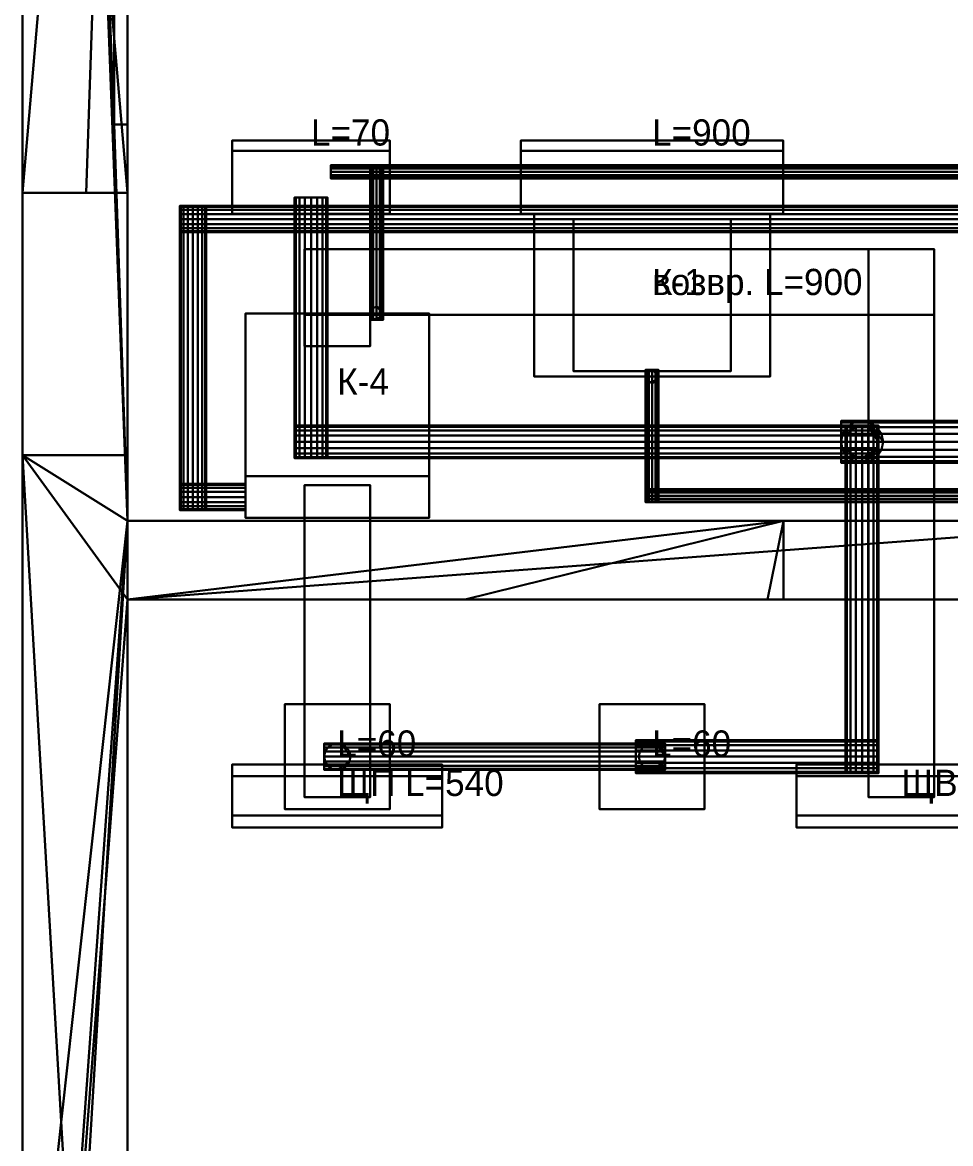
# Model space of a CAD drawing. Header units: millimetres. Extents: x -200 to 21055, y -200 to 16900.
# Drawn here: x -200 to 3338, y 4075 to 8350 of the extents above; entities that cross this region are included whole.
import ezdxf

# ---------------------------------------------------------------- set-up
doc = ezdxf.new("R2010")
doc.units = ezdxf.units.MM
doc.layers.add('АР_3D_перекрытие', color=9, linetype='Continuous')
doc.layers.add('АР_3D_стены', color=8, linetype='Continuous')
for name, color, linetype, true_color in [('ОВ_3D_Кондиционирование', 6, 'Continuous', 0xc026d3), ('ОВ_3D_П1_приток', 5, 'Continuous', 0x2563eb), ('ОВ_3D_Фреон', 221, 'Continuous', 0xdb2777)]:
    doc.layers.add(name, color=color, linetype=linetype, true_color=true_color)

msp = doc.modelspace()

# ---------------------------------------------------------------- texts
at = {"layer": 'ОВ_3D_Кондиционирование'}
for s, p in [('L=900', (2200, 7880, 3240)), ('возвр. L=900', (2200, 7310, 3165)), ('К-1', (2200, 7310, 3850)), ('К-4', (1000, 6930, 7700)), ('ЩП L=540', (1000, 5400, 7065)), ('ЩВ L=480', (3150, 5400, 7065))]:
    msp.add_text(s, height=100, dxfattribs=at).set_placement(p)
at = {"layer": 'ОВ_3D_П1_приток'}
for s, p in [('L=70', (900, 7880, 3210)), ('L=60', (1000, 5550, 3165)), ('L=60', (2200, 5550, 3165))]:
    msp.add_text(s, height=100, dxfattribs=at).set_placement(p)

# ---------------------------------------------------------------- meshes
at = {"layer": 'АР_3D_перекрытие'}
mesh = msp.add_polyface(dxfattribs=at)
corners = [(9460, 7960, 3650), (9690, 11030, 3650), (12380, 11030, 3650), (12380, 11030, 4050), (9690, 11030, 4050), (9460, 7960, 4050), (9400.2, 6449.6, 3650), (9400.2, 7960, 3650), (9400.2, 7960, 4050), (9400.2, 6449.6, 4050), (150, 7960, 3650), (200.2, 7960, 3650), (200.2, 6449.6, 3650), (200.2, 6449.6, 4050), (200.2, 7960, 4050), (150, 7960, 4050), (1750.2, 13999.6, 3650), (1750.2, 13640, 3650), (150, 13640, 3650), (150, 13640, 4050), (1750.2, 13640, 4050), (1750.2, 13999.6, 4050), (-199.8, 16899.6, 3650), (1000.2, 16899.6, 3650), (1000.2, 13999.6, 3650), (1000.2, 13999.6, 4050), (1000.2, 16899.6, 4050), (-199.8, 16899.6, 4050), (12800.2, 899.6, 3650), (12800.2, -200.4, 3650), (-199.8, -200.4, 3650), (-199.8, -200.4, 4050), (12800.2, -200.4, 4050), (12800.2, 899.6, 4050), (13300.2, 1299.6, 3650), (13300.2, 899.6, 3650), (13300.2, 899.6, 4050), (13300.2, 1299.6, 4050), (19300.2, 899.6, 3650), (19300.2, 1299.6, 3650), (19800.2, 1299.6, 3650), (19800.2, 1299.6, 4050), (19300.2, 1299.6, 4050), (19300.2, 899.6, 4050), (19000.2, 15599.6, 3650), (19000.2, 15699.6, 3650), (20200.2, 15699.6, 3650), (20200.2, 15699.6, 4050), (19000.2, 15699.6, 4050), (19000.2, 15599.6, 4050), (9800.2, 15699.6, 3650), (12800.2, 15699.6, 3650), (12800.2, 15599.6, 3650), (12800.2, 15599.6, 4050), (12800.2, 15699.6, 4050), (9800.2, 15699.6, 4050), (8500.2, 16899.6, 3650), (9800.2, 16899.6, 3650), (9800.2, 16899.6, 4050), (8500.2, 16899.6, 4050), (7750.2, 13640, 3650), (7750.2, 13999.6, 3650), (8500.2, 13999.6, 3650), (8500.2, 13999.6, 4050), (7750.2, 13999.6, 4050), (7750.2, 13640, 4050), (9460, 13640, 3650), (9460, 13640, 4050), (20200.2, 899.6, 3650), (20200.2, 899.6, 4050), (9690, 15330, 3650), (9690, 15330, 4050), (12700.2, 1299.6, 3650), (12700.2, 1299.6, 4050), (19800.2, 8749.6, 3650), (19800.2, 8749.6, 4050), (12700.2, 8749.6, 3650), (12700.2, 8749.6, 4050), (12380, 15330, 3650), (12380, 15330, 4050)]
mesh.append_faces([[corners[k] for k in face] for face in [(0, 1, 2), (3, 4, 5), (6, 7, 0), (5, 8, 9), (10, 11, 12), (13, 14, 15), (16, 17, 18), (19, 20, 21), (22, 23, 24), (25, 26, 27), (28, 29, 30), (31, 32, 33), (34, 35, 28), (33, 36, 37), (38, 39, 40), (41, 42, 43), (44, 45, 46), (47, 48, 49), (50, 51, 52), (53, 54, 55), (56, 57, 50), (55, 58, 59), (60, 61, 62), (63, 64, 65), (1, 0, 66), (67, 5, 4), (6, 0, 2), (3, 5, 9), (24, 16, 18), (19, 21, 25), (34, 28, 30), (31, 33, 37), (68, 38, 40), (41, 43, 69), (62, 56, 50), (55, 59, 63), (66, 60, 62), (63, 65, 67), (70, 1, 66), (67, 4, 71), (22, 24, 18), (19, 25, 27), (72, 34, 30), (31, 37, 73), (68, 40, 74), (75, 41, 69), (70, 66, 62), (63, 67, 71), (22, 18, 10), (15, 19, 27), (46, 68, 74), (75, 69, 47), (70, 62, 50), (55, 63, 71), (22, 10, 12), (13, 15, 27), (46, 74, 76), (77, 75, 47), (70, 50, 52), (53, 55, 71), (30, 22, 12), (13, 27, 31), (44, 46, 76), (77, 47, 49), (70, 52, 44), (49, 53, 71), (30, 12, 6), (9, 13, 31), (78, 70, 44), (49, 71, 79), (72, 30, 6), (9, 31, 73), (78, 44, 76), (77, 49, 79), (72, 6, 2), (3, 9, 73), (78, 76, 72), (73, 77, 79), (72, 2, 78), (79, 3, 73), (23, 24, 25, 26), (24, 16, 21, 25), (16, 17, 20, 21), (17, 18, 19, 20), (18, 10, 15, 19), (10, 11, 14, 15), (11, 12, 13, 14), (12, 6, 9, 13), (6, 7, 8, 9), (7, 0, 5, 8), (0, 66, 67, 5), (66, 60, 65, 67), (60, 61, 64, 65), (61, 62, 63, 64), (62, 56, 59, 63), (56, 57, 58, 59), (57, 50, 55, 58), (50, 51, 54, 55), (51, 52, 53, 54), (52, 44, 49, 53), (44, 45, 48, 49), (45, 46, 47, 48), (46, 68, 69, 47), (68, 38, 43, 69), (38, 39, 42, 43), (39, 40, 41, 42), (40, 74, 75, 41), (74, 76, 77, 75), (76, 72, 73, 77), (72, 34, 37, 73), (34, 35, 36, 37), (35, 28, 33, 36), (28, 29, 32, 33), (29, 30, 31, 32), (30, 22, 27, 31), (22, 23, 26, 27), (2, 78, 79, 3), (78, 70, 71, 79), (70, 1, 4, 71), (1, 2, 3, 4)]])
at = {"layer": 'АР_3D_стены'}
mesh = msp.add_polyface(dxfattribs=at)
corners = [(-199.8, 12349.6), (200.2, 12349.6), (200.2, 7699.6), (200.2, 7699.6, 3650), (200.2, 12349.6, 3650), (-199.8, 12349.6, 3650), (-199.8, 7699.6), (-199.8, 7699.6, 3650)]
mesh.append_faces([[corners[k] for k in face] for face in [(0, 1, 2), (3, 4, 5), (2, 6, 0), (5, 7, 3), (1, 2, 3, 4), (2, 6, 7, 3), (6, 0, 5, 7), (0, 1, 4, 5)]])
mesh = msp.add_polyface(dxfattribs=at)
corners = [(200.2, 12349.6, 3650), (200.2, 7699.6, 3650), (42.7, 7699.6, 3650), (42.7, 7699.6, 7550), (200.2, 7699.6, 7550), (200.2, 12349.6, 7550), (-199.8, 7699.6, 3650), (-199.8, 12349.6, 3650), (-199.8, 12349.6, 7550), (-199.8, 7699.6, 7550)]
mesh.append_faces([[corners[k] for k in face] for face in [(0, 1, 2), (3, 4, 5), (6, 7, 0), (5, 8, 9), (0, 2, 6), (9, 3, 5), (2, 6, 9, 3), (6, 7, 8, 9), (7, 0, 5, 8), (0, 1, 4, 5), (1, 2, 3, 4)]])
mesh = msp.add_polyface(dxfattribs=at)
corners = [(4200.2, 6449.6), (4200.2, 6149.6), (4097.1, 6149.6), (4097.1, 6149.6, 3650), (4200.2, 6149.6, 3650), (4200.2, 6449.6, 3650), (-199.8, 6699.6), (200.2, 6699.6), (200.2, 6449.6), (200.2, 6449.6, 3650), (200.2, 6699.6, 3650), (-199.8, 6699.6, 3650), (200.2, -200.4), (-199.8, -200.4), (-199.8, -200.4, 3650), (200.2, -200.4, 3650), (200.2, 6149.6), (200.2, 6149.6, 3650)]
mesh.append_faces([[corners[k] for k in face] for face in [(0, 1, 2), (3, 4, 5), (6, 7, 8), (9, 10, 11), (12, 13, 6), (11, 14, 15), (0, 2, 16), (17, 3, 5), (16, 12, 6), (11, 15, 17), (8, 0, 16), (17, 5, 9), (16, 6, 8), (9, 11, 17), (1, 2, 3, 4), (2, 16, 17, 3), (16, 12, 15, 17), (12, 13, 14, 15), (13, 6, 11, 14), (6, 7, 10, 11), (7, 8, 9, 10), (8, 0, 5, 9), (0, 1, 4, 5)]])
mesh = msp.add_polyface(dxfattribs=at)
corners = [(200.2, 1299.6, 3650), (700.2, 1299.6, 3650), (700.2, 899.6, 3650), (700.2, 899.6, 7550), (700.2, 1299.6, 7550), (200.2, 1299.6, 7550), (2700.2, 6449.6, 3650), (2700.2, 6149.6, 3650), (2640.2, 6149.6, 3650), (2640.2, 6149.6, 7550), (2700.2, 6149.6, 7550), (2700.2, 6449.6, 7550), (-199.8, 6699.6, 3650), (200.2, 6699.6, 3650), (200.2, 6449.6, 3650), (200.2, 6449.6, 7550), (200.2, 6699.6, 7550), (-199.8, 6699.6, 7550), (1486.8, 6149.6, 3650), (1486.8, 6149.6, 7550), (-199.8, 2819.1, 3650), (-199.8, 2819.1, 7550), (200.2, 6149.6, 3650), (200.2, 6149.6, 7550), (-199.8, 899.6, 3650), (-199.8, 899.6, 7550), (200.2, 899.6, 3650), (200.2, 899.6, 7550)]
mesh.append_faces([[corners[k] for k in face] for face in [(0, 1, 2), (3, 4, 5), (6, 7, 8), (9, 10, 11), (12, 13, 14), (15, 16, 17), (6, 8, 18), (19, 9, 11), (20, 12, 14), (15, 17, 21), (6, 18, 22), (23, 19, 11), (24, 20, 14), (15, 21, 25), (14, 6, 22), (23, 11, 15), (24, 14, 22), (23, 15, 25), (24, 22, 0), (5, 23, 25), (2, 24, 0), (5, 25, 3), (26, 26, 27, 27), (26, 24, 25, 27), (24, 20, 21, 25), (20, 12, 17, 21), (12, 13, 16, 17), (13, 14, 15, 16), (14, 6, 11, 15), (6, 7, 10, 11), (7, 8, 9, 10), (8, 18, 19, 9), (18, 22, 23, 19), (22, 0, 5, 23), (0, 1, 4, 5), (1, 2, 3, 4), (2, 26, 27, 3)]])
at = {"layer": 'ОВ_3D_Кондиционирование'}
mesh = msp.add_polyface(dxfattribs=at)
corners = [(1700, 7860, 3360), (1700, 7900, 3360), (2700, 7900, 3360), (2700, 7860, 3360), (1700, 7860, 3500), (2700, 7860, 3500), (2700, 7900, 3500), (1700, 7900, 3500)]
mesh.append_faces([[corners[k] for k in face] for face in [(0, 1, 2, 3), (4, 5, 6, 7), (0, 3, 5, 4), (3, 2, 6, 5), (2, 1, 7, 6), (1, 0, 4, 7)]])
mesh = msp.add_polyface(dxfattribs=at)
corners = [(1700, 7620, 3330), (1700, 7860, 3330), (2700, 7860, 3330), (2700, 7620, 3330), (1700, 7620, 3530), (2700, 7620, 3530), (2700, 7860, 3530), (1700, 7860, 3530)]
mesh.append_faces([[corners[k] for k in face] for face in [(0, 1, 2, 3), (4, 5, 6, 7), (0, 3, 5, 4), (3, 2, 6, 5), (2, 1, 7, 6), (1, 0, 4, 7)]])
mesh = msp.add_polyface(dxfattribs=at)
corners = [(1750, 7000, 3330), (1750, 7620, 3330), (2650, 7620, 3330), (2650, 7000, 3330), (1750, 7000, 3530), (2650, 7000, 3530), (2650, 7620, 3530), (1750, 7620, 3530)]
mesh.append_faces([[corners[k] for k in face] for face in [(0, 1, 2, 3), (4, 5, 6, 7), (0, 3, 5, 4), (3, 2, 6, 5), (2, 1, 7, 6), (1, 0, 4, 7)]])
mesh = msp.add_polyface(dxfattribs=at)
corners = [(1900, 7020, 3285), (1900, 7600, 3285), (2500, 7600, 3285), (2500, 7020, 3285), (1900, 7020, 3305), (2500, 7020, 3305), (2500, 7600, 3305), (1900, 7600, 3305)]
mesh.append_faces([[corners[k] for k in face] for face in [(0, 1, 2, 3), (4, 5, 6, 7), (0, 3, 5, 4), (3, 2, 6, 5), (2, 1, 7, 6), (1, 0, 4, 7)]])
mesh = msp.add_polyface(dxfattribs=at)
corners = [(3275, 7485, 7255), (3275, 7235, 7255), (875, 7235, 7255), (875, 7485, 7255), (3275, 7235, 7405), (875, 7235, 7405), (3275, 7485, 7405), (875, 7485, 7405)]
mesh.append_faces([[corners[k] for k in face] for face in [(0, 1, 2, 3), (1, 4, 5, 2), (4, 6, 7, 5), (6, 0, 3, 7), (6, 4, 1, 0), (3, 2, 5, 7)]])
mesh = msp.add_polyface(dxfattribs=at)
corners = [(875, 7485, 7255), (1125, 7485, 7255), (1125, 7115, 7255), (875, 7115, 7255), (1125, 7485, 7405), (1125, 7115, 7405), (875, 7485, 7405), (875, 7115, 7405)]
mesh.append_faces([[corners[k] for k in face] for face in [(0, 1, 2, 3), (1, 4, 5, 2), (4, 6, 7, 5), (6, 0, 3, 7), (6, 4, 1, 0), (3, 2, 5, 7)]])
mesh = msp.add_polyface(dxfattribs=at)
corners = [(3275, 5395, 7255), (3025, 5395, 7255), (3025, 7485, 7255), (3275, 7485, 7255), (3025, 5395, 7405), (3025, 7485, 7405), (3275, 5395, 7405), (3275, 7485, 7405)]
mesh.append_faces([[corners[k] for k in face] for face in [(0, 1, 2, 3), (1, 4, 5, 2), (4, 6, 7, 5), (6, 0, 3, 7), (6, 4, 1, 0), (3, 2, 5, 7)]])
mesh = msp.add_polyface(dxfattribs=at)
corners = [(650, 6620, 7180), (650, 7240, 7180), (1350, 7240, 7180), (1350, 6620, 7180), (650, 6620, 7380), (1350, 6620, 7380), (1350, 7240, 7380), (650, 7240, 7380)]
mesh.append_faces([[corners[k] for k in face] for face in [(0, 1, 2, 3), (4, 5, 6, 7), (0, 3, 5, 4), (3, 2, 6, 5), (2, 1, 7, 6), (1, 0, 4, 7)]])
mesh = msp.add_polyface(dxfattribs=at)
corners = [(650, 6460, 7180), (650, 6620, 7180), (1350, 6620, 7180), (1350, 6460, 7180), (650, 6460, 7405), (1350, 6460, 7405), (1350, 6620, 7405), (650, 6620, 7405)]
mesh.append_faces([[corners[k] for k in face] for face in [(0, 1, 2, 3), (4, 5, 6, 7), (0, 3, 5, 4), (3, 2, 6, 5), (2, 1, 7, 6), (1, 0, 4, 7)]])
mesh = msp.add_polyface(dxfattribs=at)
corners = [(875, 6585, 7255), (1125, 6585, 7255), (1125, 5395, 7255), (875, 5395, 7255), (1125, 6585, 7405), (1125, 5395, 7405), (875, 6585, 7405), (875, 5395, 7405)]
mesh.append_faces([[corners[k] for k in face] for face in [(0, 1, 2, 3), (1, 4, 5, 2), (4, 6, 7, 5), (6, 0, 3, 7), (6, 4, 1, 0), (3, 2, 5, 7)]])
mesh = msp.add_polyface(dxfattribs=at)
corners = [(600, 5280, 7205), (600, 5520, 7205), (1400, 5520, 7205), (1400, 5280, 7205), (600, 5280, 7455), (1400, 5280, 7455), (1400, 5520, 7455), (600, 5520, 7455)]
mesh.append_faces([[corners[k] for k in face] for face in [(0, 1, 2, 3), (4, 5, 6, 7), (0, 3, 5, 4), (3, 2, 6, 5), (2, 1, 7, 6), (1, 0, 4, 7)]])
mesh = msp.add_polyface(dxfattribs=at)
corners = [(2750, 5280, 7205), (2750, 5520, 7205), (3550, 5520, 7205), (3550, 5280, 7205), (2750, 5280, 7455), (3550, 5280, 7455), (3550, 5520, 7455), (2750, 5520, 7455)]
mesh.append_faces([[corners[k] for k in face] for face in [(0, 1, 2, 3), (4, 5, 6, 7), (0, 3, 5, 4), (3, 2, 6, 5), (2, 1, 7, 6), (1, 0, 4, 7)]])
mesh = msp.add_polyface(dxfattribs=at)
corners = [(600, 5325, 7185), (600, 5475, 7185), (1400, 5475, 7185), (1400, 5325, 7185), (600, 5325, 7205), (1400, 5325, 7205), (1400, 5475, 7205), (600, 5475, 7205)]
mesh.append_faces([[corners[k] for k in face] for face in [(0, 1, 2, 3), (4, 5, 6, 7), (0, 3, 5, 4), (3, 2, 6, 5), (2, 1, 7, 6), (1, 0, 4, 7)]])
mesh = msp.add_polyface(dxfattribs=at)
corners = [(2750, 5325, 7185), (2750, 5475, 7185), (3550, 5475, 7185), (3550, 5325, 7185), (2750, 5325, 7205), (3550, 5325, 7205), (3550, 5475, 7205), (2750, 5475, 7205)]
mesh.append_faces([[corners[k] for k in face] for face in [(0, 1, 2, 3), (4, 5, 6, 7), (0, 3, 5, 4), (3, 2, 6, 5), (2, 1, 7, 6), (1, 0, 4, 7)]])
at = {"layer": 'ОВ_3D_П1_приток'}
mesh = msp.add_polyface(dxfattribs=at)
corners = [(600, 7860, 3330), (600, 7900, 3330), (1200, 7900, 3330), (1200, 7860, 3330), (600, 7860, 3470), (1200, 7860, 3470), (1200, 7900, 3470), (600, 7900, 3470)]
mesh.append_faces([[corners[k] for k in face] for face in [(0, 1, 2, 3), (4, 5, 6, 7), (0, 3, 5, 4), (3, 2, 6, 5), (2, 1, 7, 6), (1, 0, 4, 7)]])
mesh = msp.add_polyface(dxfattribs=at)
corners = [(600, 7620, 3300), (600, 7860, 3300), (1200, 7860, 3300), (1200, 7620, 3300), (600, 7620, 3500), (1200, 7620, 3500), (1200, 7860, 3500), (600, 7860, 3500)]
mesh.append_faces([[corners[k] for k in face] for face in [(0, 1, 2, 3), (4, 5, 6, 7), (0, 3, 5, 4), (3, 2, 6, 5), (2, 1, 7, 6), (1, 0, 4, 7)]])
mesh = msp.add_polyface(dxfattribs=at)
corners = [(837.5, 6687.5, 3400), (842.3, 6687.5, 3423.9), (842.3, 7682.5, 3423.9), (837.5, 7682.5, 3400), (855.8, 6687.5, 3444.2), (855.8, 7682.5, 3444.2), (876.1, 6687.5, 3457.7), (876.1, 7682.5, 3457.7), (900, 6687.5, 3462.5), (900, 7682.5, 3462.5), (923.9, 6687.5, 3457.7), (923.9, 7682.5, 3457.7), (944.2, 6687.5, 3444.2), (944.2, 7682.5, 3444.2), (957.7, 6687.5, 3423.9), (957.7, 7682.5, 3423.9), (962.5, 6687.5, 3400), (962.5, 7682.5, 3400), (957.7, 6687.5, 3376.1), (957.7, 7682.5, 3376.1), (944.2, 6687.5, 3355.8), (944.2, 7682.5, 3355.8), (923.9, 6687.5, 3342.3), (923.9, 7682.5, 3342.3), (900, 6687.5, 3337.5), (900, 7682.5, 3337.5), (876.1, 6687.5, 3342.3), (876.1, 7682.5, 3342.3), (855.8, 6687.5, 3355.8), (855.8, 7682.5, 3355.8), (842.3, 6687.5, 3376.1), (842.3, 7682.5, 3376.1)]
mesh.append_faces([[corners[k] for k in face] for face in [(0, 1, 2, 3), (1, 4, 5, 2), (4, 6, 7, 5), (6, 8, 9, 7), (8, 10, 11, 9), (10, 12, 13, 11), (12, 14, 15, 13), (14, 16, 17, 15), (16, 18, 19, 17), (18, 20, 21, 19), (20, 22, 23, 21), (22, 24, 25, 23), (24, 26, 27, 25), (26, 28, 29, 27), (28, 30, 31, 29), (30, 0, 3, 31), (30, 28, 26, 24), (3, 2, 5, 7)]])
mesh = msp.add_polyface(dxfattribs=at)
corners = [(3950, 7550, 7300), (3950, 7553.8, 7319.1), (400, 7553.8, 7319.1), (400, 7550, 7300), (3950, 7564.6, 7335.4), (400, 7564.6, 7335.4), (3950, 7580.9, 7346.2), (400, 7580.9, 7346.2), (3950, 7600, 7350), (400, 7600, 7350), (3950, 7619.1, 7346.2), (400, 7619.1, 7346.2), (3950, 7635.4, 7335.4), (400, 7635.4, 7335.4), (3950, 7646.2, 7319.1), (400, 7646.2, 7319.1), (3950, 7650, 7300), (400, 7650, 7300), (3950, 7646.2, 7280.9), (400, 7646.2, 7280.9), (3950, 7635.4, 7264.6), (400, 7635.4, 7264.6), (3950, 7619.1, 7253.8), (400, 7619.1, 7253.8), (3950, 7600, 7250), (400, 7600, 7250), (3950, 7580.9, 7253.8), (400, 7580.9, 7253.8), (3950, 7564.6, 7264.6), (400, 7564.6, 7264.6), (3950, 7553.8, 7280.9), (400, 7553.8, 7280.9)]
mesh.append_faces([[corners[k] for k in face] for face in [(0, 1, 2, 3), (1, 4, 5, 2), (4, 6, 7, 5), (6, 8, 9, 7), (8, 10, 11, 9), (10, 12, 13, 11), (12, 14, 15, 13), (14, 16, 17, 15), (16, 18, 19, 17), (18, 20, 21, 19), (20, 22, 23, 21), (22, 24, 25, 23), (24, 26, 27, 25), (26, 28, 29, 27), (28, 30, 31, 29), (30, 0, 3, 31), (30, 28, 26, 24), (3, 2, 5, 7)]])
mesh = msp.add_polyface(dxfattribs=at)
corners = [(500, 7650, 7300), (496.2, 7650, 7319.1), (496.2, 6490, 7319.1), (500, 6490, 7300), (485.4, 7650, 7335.4), (485.4, 6490, 7335.4), (469.1, 7650, 7346.2), (469.1, 6490, 7346.2), (450, 7650, 7350), (450, 6490, 7350), (430.9, 7650, 7346.2), (430.9, 6490, 7346.2), (414.6, 7650, 7335.4), (414.6, 6490, 7335.4), (403.8, 7650, 7319.1), (403.8, 6490, 7319.1), (400, 7650, 7300), (400, 6490, 7300), (403.8, 7650, 7280.9), (403.8, 6490, 7280.9), (414.6, 7650, 7264.6), (414.6, 6490, 7264.6), (430.9, 7650, 7253.8), (430.9, 6490, 7253.8), (450, 7650, 7250), (450, 6490, 7250), (469.1, 7650, 7253.8), (469.1, 6490, 7253.8), (485.4, 7650, 7264.6), (485.4, 6490, 7264.6), (496.2, 7650, 7280.9), (496.2, 6490, 7280.9)]
mesh.append_faces([[corners[k] for k in face] for face in [(0, 1, 2, 3), (1, 4, 5, 2), (4, 6, 7, 5), (6, 8, 9, 7), (8, 10, 11, 9), (10, 12, 13, 11), (12, 14, 15, 13), (14, 16, 17, 15), (16, 18, 19, 17), (18, 20, 21, 19), (20, 22, 23, 21), (22, 24, 25, 23), (24, 26, 27, 25), (26, 28, 29, 27), (28, 30, 31, 29), (30, 0, 3, 31), (30, 28, 26, 24), (3, 2, 5, 7)]])
mesh = msp.add_polyface(dxfattribs=at)
corners = [(3062.5, 6687.5, 3400), (3062.5, 6692.3, 3423.9), (837.5, 6692.3, 3423.9), (837.5, 6687.5, 3400), (3062.5, 6705.8, 3444.2), (837.5, 6705.8, 3444.2), (3062.5, 6726.1, 3457.7), (837.5, 6726.1, 3457.7), (3062.5, 6750, 3462.5), (837.5, 6750, 3462.5), (3062.5, 6773.9, 3457.7), (837.5, 6773.9, 3457.7), (3062.5, 6794.2, 3444.2), (837.5, 6794.2, 3444.2), (3062.5, 6807.7, 3423.9), (837.5, 6807.7, 3423.9), (3062.5, 6812.5, 3400), (837.5, 6812.5, 3400), (3062.5, 6807.7, 3376.1), (837.5, 6807.7, 3376.1), (3062.5, 6794.2, 3355.8), (837.5, 6794.2, 3355.8), (3062.5, 6773.9, 3342.3), (837.5, 6773.9, 3342.3), (3062.5, 6750, 3337.5), (837.5, 6750, 3337.5), (3062.5, 6726.1, 3342.3), (837.5, 6726.1, 3342.3), (3062.5, 6705.8, 3355.8), (837.5, 6705.8, 3355.8), (3062.5, 6692.3, 3376.1), (837.5, 6692.3, 3376.1)]
mesh.append_faces([[corners[k] for k in face] for face in [(0, 1, 2, 3), (1, 4, 5, 2), (4, 6, 7, 5), (6, 8, 9, 7), (8, 10, 11, 9), (10, 12, 13, 11), (12, 14, 15, 13), (14, 16, 17, 15), (16, 18, 19, 17), (18, 20, 21, 19), (20, 22, 23, 21), (22, 24, 25, 23), (24, 26, 27, 25), (26, 28, 29, 27), (28, 30, 31, 29), (30, 0, 3, 31), (30, 28, 26, 24), (3, 2, 5, 7)]])
mesh = msp.add_polyface(dxfattribs=at)
corners = [(4680, 6670, 3410), (4680, 6676.1, 3440.6), (2920, 6676.1, 3440.6), (2920, 6670, 3410), (4680, 6693.4, 3466.6), (2920, 6693.4, 3466.6), (4680, 6719.4, 3483.9), (2920, 6719.4, 3483.9), (4680, 6750, 3490), (2920, 6750, 3490), (4680, 6780.6, 3483.9), (2920, 6780.6, 3483.9), (4680, 6806.6, 3466.6), (2920, 6806.6, 3466.6), (4680, 6823.9, 3440.6), (2920, 6823.9, 3440.6), (4680, 6830, 3410), (2920, 6830, 3410), (4680, 6823.9, 3379.4), (2920, 6823.9, 3379.4), (4680, 6806.6, 3353.4), (2920, 6806.6, 3353.4), (4680, 6780.6, 3336.1), (2920, 6780.6, 3336.1), (4680, 6750, 3330), (2920, 6750, 3330), (4680, 6719.4, 3336.1), (2920, 6719.4, 3336.1), (4680, 6693.4, 3353.4), (2920, 6693.4, 3353.4), (4680, 6676.1, 3379.4), (2920, 6676.1, 3379.4)]
mesh.append_faces([[corners[k] for k in face] for face in [(0, 1, 2, 3), (1, 4, 5, 2), (4, 6, 7, 5), (6, 8, 9, 7), (8, 10, 11, 9), (10, 12, 13, 11), (12, 14, 15, 13), (14, 16, 17, 15), (16, 18, 19, 17), (18, 20, 21, 19), (20, 22, 23, 21), (22, 24, 25, 23), (24, 26, 27, 25), (26, 28, 29, 27), (28, 30, 31, 29), (30, 0, 3, 31), (30, 28, 26, 24), (3, 2, 5, 7)]])
mesh = msp.add_polyface(dxfattribs=at)
corners = [(3080, 6750, 3410), (3073.9, 6780.6, 3410), (3073.9, 6780.6, 3400), (3080, 6750, 3400), (3056.6, 6806.6, 3410), (3056.6, 6806.6, 3400), (3030.6, 6823.9, 3410), (3030.6, 6823.9, 3400), (3000, 6830, 3410), (3000, 6830, 3400), (2969.4, 6823.9, 3410), (2969.4, 6823.9, 3400), (2943.4, 6806.6, 3410), (2943.4, 6806.6, 3400), (2926.1, 6780.6, 3410), (2926.1, 6780.6, 3400), (2920, 6750, 3410), (2920, 6750, 3400), (2926.1, 6719.4, 3410), (2926.1, 6719.4, 3400), (2943.4, 6693.4, 3410), (2943.4, 6693.4, 3400), (2969.4, 6676.1, 3410), (2969.4, 6676.1, 3400), (3000, 6670, 3410), (3000, 6670, 3400), (3030.6, 6676.1, 3410), (3030.6, 6676.1, 3400), (3056.6, 6693.4, 3410), (3056.6, 6693.4, 3400), (3073.9, 6719.4, 3410), (3073.9, 6719.4, 3400)]
mesh.append_faces([[corners[k] for k in face] for face in [(0, 1, 2, 3), (1, 4, 5, 2), (4, 6, 7, 5), (6, 8, 9, 7), (8, 10, 11, 9), (10, 12, 13, 11), (12, 14, 15, 13), (14, 16, 17, 15), (16, 18, 19, 17), (18, 20, 21, 19), (20, 22, 23, 21), (22, 24, 25, 23), (24, 26, 27, 25), (26, 28, 29, 27), (28, 30, 31, 29), (30, 0, 3, 31), (30, 28, 26, 24), (3, 2, 5, 7)]])
mesh = msp.add_polyface(dxfattribs=at)
corners = [(3062.5, 6812.5, 3400), (3057.7, 6812.5, 3423.9), (3057.7, 5487.5, 3423.9), (3062.5, 5487.5, 3400), (3044.2, 6812.5, 3444.2), (3044.2, 5487.5, 3444.2), (3023.9, 6812.5, 3457.7), (3023.9, 5487.5, 3457.7), (3000, 6812.5, 3462.5), (3000, 5487.5, 3462.5), (2976.1, 6812.5, 3457.7), (2976.1, 5487.5, 3457.7), (2955.8, 6812.5, 3444.2), (2955.8, 5487.5, 3444.2), (2942.3, 6812.5, 3423.9), (2942.3, 5487.5, 3423.9), (2937.5, 6812.5, 3400), (2937.5, 5487.5, 3400), (2942.3, 6812.5, 3376.1), (2942.3, 5487.5, 3376.1), (2955.8, 6812.5, 3355.8), (2955.8, 5487.5, 3355.8), (2976.1, 6812.5, 3342.3), (2976.1, 5487.5, 3342.3), (3000, 6812.5, 3337.5), (3000, 5487.5, 3337.5), (3023.9, 6812.5, 3342.3), (3023.9, 5487.5, 3342.3), (3044.2, 6812.5, 3355.8), (3044.2, 5487.5, 3355.8), (3057.7, 6812.5, 3376.1), (3057.7, 5487.5, 3376.1)]
mesh.append_faces([[corners[k] for k in face] for face in [(0, 1, 2, 3), (1, 4, 5, 2), (4, 6, 7, 5), (6, 8, 9, 7), (8, 10, 11, 9), (10, 12, 13, 11), (12, 14, 15, 13), (14, 16, 17, 15), (16, 18, 19, 17), (18, 20, 21, 19), (20, 22, 23, 21), (22, 24, 25, 23), (24, 26, 27, 25), (26, 28, 29, 27), (28, 30, 31, 29), (30, 0, 3, 31), (30, 28, 26, 24), (3, 2, 5, 7)]])
mesh = msp.add_polyface(dxfattribs=at)
corners = [(3062.5, 6750, 3400), (3057.7, 6773.9, 3400), (3057.7, 6773.9, 3410), (3062.5, 6750, 3410), (3044.2, 6794.2, 3400), (3044.2, 6794.2, 3410), (3023.9, 6807.7, 3400), (3023.9, 6807.7, 3410), (3000, 6812.5, 3400), (3000, 6812.5, 3410), (2976.1, 6807.7, 3400), (2976.1, 6807.7, 3410), (2955.8, 6794.2, 3400), (2955.8, 6794.2, 3410), (2942.3, 6773.9, 3400), (2942.3, 6773.9, 3410), (2937.5, 6750, 3400), (2937.5, 6750, 3410), (2942.3, 6726.1, 3400), (2942.3, 6726.1, 3410), (2955.8, 6705.8, 3400), (2955.8, 6705.8, 3410), (2976.1, 6692.3, 3400), (2976.1, 6692.3, 3410), (3000, 6687.5, 3400), (3000, 6687.5, 3410), (3023.9, 6692.3, 3400), (3023.9, 6692.3, 3410), (3044.2, 6705.8, 3400), (3044.2, 6705.8, 3410), (3057.7, 6726.1, 3400), (3057.7, 6726.1, 3410)]
mesh.append_faces([[corners[k] for k in face] for face in [(0, 1, 2, 3), (1, 4, 5, 2), (4, 6, 7, 5), (6, 8, 9, 7), (8, 10, 11, 9), (10, 12, 13, 11), (12, 14, 15, 13), (14, 16, 17, 15), (16, 18, 19, 17), (18, 20, 21, 19), (20, 22, 23, 21), (22, 24, 25, 23), (24, 26, 27, 25), (26, 28, 29, 27), (28, 30, 31, 29), (30, 0, 3, 31), (30, 28, 26, 24), (3, 2, 5, 7)]])
mesh = msp.add_polyface(dxfattribs=at)
corners = [(3062.5, 6750, 3400), (3057.7, 6773.9, 3400), (3057.7, 6773.9, 3410), (3062.5, 6750, 3410), (3044.2, 6794.2, 3400), (3044.2, 6794.2, 3410), (3023.9, 6807.7, 3400), (3023.9, 6807.7, 3410), (3000, 6812.5, 3400), (3000, 6812.5, 3410), (2976.1, 6807.7, 3400), (2976.1, 6807.7, 3410), (2955.8, 6794.2, 3400), (2955.8, 6794.2, 3410), (2942.3, 6773.9, 3400), (2942.3, 6773.9, 3410), (2937.5, 6750, 3400), (2937.5, 6750, 3410), (2942.3, 6726.1, 3400), (2942.3, 6726.1, 3410), (2955.8, 6705.8, 3400), (2955.8, 6705.8, 3410), (2976.1, 6692.3, 3400), (2976.1, 6692.3, 3410), (3000, 6687.5, 3400), (3000, 6687.5, 3410), (3023.9, 6692.3, 3400), (3023.9, 6692.3, 3410), (3044.2, 6705.8, 3400), (3044.2, 6705.8, 3410), (3057.7, 6726.1, 3400), (3057.7, 6726.1, 3410)]
mesh.append_faces([[corners[k] for k in face] for face in [(0, 1, 2, 3), (1, 4, 5, 2), (4, 6, 7, 5), (6, 8, 9, 7), (8, 10, 11, 9), (10, 12, 13, 11), (12, 14, 15, 13), (14, 16, 17, 15), (16, 18, 19, 17), (18, 20, 21, 19), (20, 22, 23, 21), (22, 24, 25, 23), (24, 26, 27, 25), (26, 28, 29, 27), (28, 30, 31, 29), (30, 0, 3, 31), (30, 28, 26, 24), (3, 2, 5, 7)]])
mesh = msp.add_polyface(dxfattribs=at)
corners = [(400, 6590, 7300), (400, 6586.2, 7319.1), (650, 6586.2, 7319.1), (650, 6590, 7300), (400, 6575.4, 7335.4), (650, 6575.4, 7335.4), (400, 6559.1, 7346.2), (650, 6559.1, 7346.2), (400, 6540, 7350), (650, 6540, 7350), (400, 6520.9, 7346.2), (650, 6520.9, 7346.2), (400, 6504.6, 7335.4), (650, 6504.6, 7335.4), (400, 6493.8, 7319.1), (650, 6493.8, 7319.1), (400, 6490, 7300), (650, 6490, 7300), (400, 6493.8, 7280.9), (650, 6493.8, 7280.9), (400, 6504.6, 7264.6), (650, 6504.6, 7264.6), (400, 6520.9, 7253.8), (650, 6520.9, 7253.8), (400, 6540, 7250), (650, 6540, 7250), (400, 6559.1, 7253.8), (650, 6559.1, 7253.8), (400, 6575.4, 7264.6), (650, 6575.4, 7264.6), (400, 6586.2, 7280.9), (650, 6586.2, 7280.9)]
mesh.append_faces([[corners[k] for k in face] for face in [(0, 1, 2, 3), (1, 4, 5, 2), (4, 6, 7, 5), (6, 8, 9, 7), (8, 10, 11, 9), (10, 12, 13, 11), (12, 14, 15, 13), (14, 16, 17, 15), (16, 18, 19, 17), (18, 20, 21, 19), (20, 22, 23, 21), (22, 24, 25, 23), (24, 26, 27, 25), (26, 28, 29, 27), (28, 30, 31, 29), (30, 0, 3, 31), (30, 28, 26, 24), (3, 2, 5, 7)]])
mesh = msp.add_polyface(dxfattribs=at)
corners = [(800, 5350, 3285), (800, 5750, 3285), (1200, 5750, 3285), (1200, 5350, 3285), (800, 5350, 3305), (1200, 5350, 3305), (1200, 5750, 3305), (800, 5750, 3305)]
mesh.append_faces([[corners[k] for k in face] for face in [(0, 1, 2, 3), (4, 5, 6, 7), (0, 3, 5, 4), (3, 2, 6, 5), (2, 1, 7, 6), (1, 0, 4, 7)]])
mesh = msp.add_polyface(dxfattribs=at)
corners = [(2000, 5350, 3285), (2000, 5750, 3285), (2400, 5750, 3285), (2400, 5350, 3285), (2000, 5350, 3305), (2400, 5350, 3305), (2400, 5750, 3305), (2000, 5750, 3305)]
mesh.append_faces([[corners[k] for k in face] for face in [(0, 1, 2, 3), (4, 5, 6, 7), (0, 3, 5, 4), (3, 2, 6, 5), (2, 1, 7, 6), (1, 0, 4, 7)]])
mesh = msp.add_polyface(dxfattribs=at)
corners = [(3062.5, 5487.5, 3400), (3062.5, 5492.3, 3423.9), (2137.5, 5492.3, 3423.9), (2137.5, 5487.5, 3400), (3062.5, 5505.8, 3444.2), (2137.5, 5505.8, 3444.2), (3062.5, 5526.1, 3457.7), (2137.5, 5526.1, 3457.7), (3062.5, 5550, 3462.5), (2137.5, 5550, 3462.5), (3062.5, 5573.9, 3457.7), (2137.5, 5573.9, 3457.7), (3062.5, 5594.2, 3444.2), (2137.5, 5594.2, 3444.2), (3062.5, 5607.7, 3423.9), (2137.5, 5607.7, 3423.9), (3062.5, 5612.5, 3400), (2137.5, 5612.5, 3400), (3062.5, 5607.7, 3376.1), (2137.5, 5607.7, 3376.1), (3062.5, 5594.2, 3355.8), (2137.5, 5594.2, 3355.8), (3062.5, 5573.9, 3342.3), (2137.5, 5573.9, 3342.3), (3062.5, 5550, 3337.5), (2137.5, 5550, 3337.5), (3062.5, 5526.1, 3342.3), (2137.5, 5526.1, 3342.3), (3062.5, 5505.8, 3355.8), (2137.5, 5505.8, 3355.8), (3062.5, 5492.3, 3376.1), (2137.5, 5492.3, 3376.1)]
mesh.append_faces([[corners[k] for k in face] for face in [(0, 1, 2, 3), (1, 4, 5, 2), (4, 6, 7, 5), (6, 8, 9, 7), (8, 10, 11, 9), (10, 12, 13, 11), (12, 14, 15, 13), (14, 16, 17, 15), (16, 18, 19, 17), (18, 20, 21, 19), (20, 22, 23, 21), (22, 24, 25, 23), (24, 26, 27, 25), (26, 28, 29, 27), (28, 30, 31, 29), (30, 0, 3, 31), (30, 28, 26, 24), (3, 2, 5, 7)]])
mesh = msp.add_polyface(dxfattribs=at)
corners = [(2250, 5500, 3400), (2250, 5503.8, 3419.1), (950, 5503.8, 3419.1), (950, 5500, 3400), (2250, 5514.6, 3435.4), (950, 5514.6, 3435.4), (2250, 5530.9, 3446.2), (950, 5530.9, 3446.2), (2250, 5550, 3450), (950, 5550, 3450), (2250, 5569.1, 3446.2), (950, 5569.1, 3446.2), (2250, 5585.4, 3435.4), (950, 5585.4, 3435.4), (2250, 5596.2, 3419.1), (950, 5596.2, 3419.1), (2250, 5600, 3400), (950, 5600, 3400), (2250, 5596.2, 3380.9), (950, 5596.2, 3380.9), (2250, 5585.4, 3364.6), (950, 5585.4, 3364.6), (2250, 5569.1, 3353.8), (950, 5569.1, 3353.8), (2250, 5550, 3350), (950, 5550, 3350), (2250, 5530.9, 3353.8), (950, 5530.9, 3353.8), (2250, 5514.6, 3364.6), (950, 5514.6, 3364.6), (2250, 5503.8, 3380.9), (950, 5503.8, 3380.9)]
mesh.append_faces([[corners[k] for k in face] for face in [(0, 1, 2, 3), (1, 4, 5, 2), (4, 6, 7, 5), (6, 8, 9, 7), (8, 10, 11, 9), (10, 12, 13, 11), (12, 14, 15, 13), (14, 16, 17, 15), (16, 18, 19, 17), (18, 20, 21, 19), (20, 22, 23, 21), (22, 24, 25, 23), (24, 26, 27, 25), (26, 28, 29, 27), (28, 30, 31, 29), (30, 0, 3, 31), (30, 28, 26, 24), (3, 2, 5, 7)]])
mesh = msp.add_polyface(dxfattribs=at)
corners = [(1050, 5550, 3400), (1046.2, 5569.1, 3400), (1046.2, 5569.1, 3305), (1050, 5550, 3305), (1035.4, 5585.4, 3400), (1035.4, 5585.4, 3305), (1019.1, 5596.2, 3400), (1019.1, 5596.2, 3305), (1000, 5600, 3400), (1000, 5600, 3305), (980.9, 5596.2, 3400), (980.9, 5596.2, 3305), (964.6, 5585.4, 3400), (964.6, 5585.4, 3305), (953.8, 5569.1, 3400), (953.8, 5569.1, 3305), (950, 5550, 3400), (950, 5550, 3305), (953.8, 5530.9, 3400), (953.8, 5530.9, 3305), (964.6, 5514.6, 3400), (964.6, 5514.6, 3305), (980.9, 5503.8, 3400), (980.9, 5503.8, 3305), (1000, 5500, 3400), (1000, 5500, 3305), (1019.1, 5503.8, 3400), (1019.1, 5503.8, 3305), (1035.4, 5514.6, 3400), (1035.4, 5514.6, 3305), (1046.2, 5530.9, 3400), (1046.2, 5530.9, 3305)]
mesh.append_faces([[corners[k] for k in face] for face in [(0, 1, 2, 3), (1, 4, 5, 2), (4, 6, 7, 5), (6, 8, 9, 7), (8, 10, 11, 9), (10, 12, 13, 11), (12, 14, 15, 13), (14, 16, 17, 15), (16, 18, 19, 17), (18, 20, 21, 19), (20, 22, 23, 21), (22, 24, 25, 23), (24, 26, 27, 25), (26, 28, 29, 27), (28, 30, 31, 29), (30, 0, 3, 31), (30, 28, 26, 24), (3, 2, 5, 7)]])
mesh = msp.add_polyface(dxfattribs=at)
corners = [(2250, 5550, 3400), (2246.2, 5569.1, 3400), (2246.2, 5569.1, 3305), (2250, 5550, 3305), (2235.4, 5585.4, 3400), (2235.4, 5585.4, 3305), (2219.1, 5596.2, 3400), (2219.1, 5596.2, 3305), (2200, 5600, 3400), (2200, 5600, 3305), (2180.9, 5596.2, 3400), (2180.9, 5596.2, 3305), (2164.6, 5585.4, 3400), (2164.6, 5585.4, 3305), (2153.8, 5569.1, 3400), (2153.8, 5569.1, 3305), (2150, 5550, 3400), (2150, 5550, 3305), (2153.8, 5530.9, 3400), (2153.8, 5530.9, 3305), (2164.6, 5514.6, 3400), (2164.6, 5514.6, 3305), (2180.9, 5503.8, 3400), (2180.9, 5503.8, 3305), (2200, 5500, 3400), (2200, 5500, 3305), (2219.1, 5503.8, 3400), (2219.1, 5503.8, 3305), (2235.4, 5514.6, 3400), (2235.4, 5514.6, 3305), (2246.2, 5530.9, 3400), (2246.2, 5530.9, 3305)]
mesh.append_faces([[corners[k] for k in face] for face in [(0, 1, 2, 3), (1, 4, 5, 2), (4, 6, 7, 5), (6, 8, 9, 7), (8, 10, 11, 9), (10, 12, 13, 11), (12, 14, 15, 13), (14, 16, 17, 15), (16, 18, 19, 17), (18, 20, 21, 19), (20, 22, 23, 21), (22, 24, 25, 23), (24, 26, 27, 25), (26, 28, 29, 27), (28, 30, 31, 29), (30, 0, 3, 31), (30, 28, 26, 24), (3, 2, 5, 7)]])
at = {"layer": 'ОВ_3D_Фреон'}
mesh = msp.add_polyface(dxfattribs=at)
corners = [(12325, 7755, 7515), (12325, 7758.3, 7527.5), (975, 7758.3, 7527.5), (975, 7755, 7515), (12325, 7767.5, 7536.7), (975, 7767.5, 7536.7), (12325, 7780, 7540), (975, 7780, 7540), (12325, 7792.5, 7536.7), (975, 7792.5, 7536.7), (12325, 7801.7, 7527.5), (975, 7801.7, 7527.5), (12325, 7805, 7515), (975, 7805, 7515), (12325, 7801.7, 7502.5), (975, 7801.7, 7502.5), (12325, 7792.5, 7493.3), (975, 7792.5, 7493.3), (12325, 7780, 7490), (975, 7780, 7490), (12325, 7767.5, 7493.3), (975, 7767.5, 7493.3), (12325, 7758.3, 7502.5), (975, 7758.3, 7502.5)]
mesh.append_faces([[corners[k] for k in face] for face in [(0, 1, 2, 3), (1, 4, 5, 2), (4, 6, 7, 5), (6, 8, 9, 7), (8, 10, 11, 9), (10, 12, 13, 11), (12, 14, 15, 13), (14, 16, 17, 15), (16, 18, 19, 17), (18, 20, 21, 19), (20, 22, 23, 21), (22, 0, 3, 23), (22, 20, 18, 16), (3, 2, 5, 7)]])
mesh = msp.add_polyface(dxfattribs=at)
corners = [(1175, 7805, 7515), (1171.7, 7805, 7527.5), (1171.7, 7215, 7527.5), (1175, 7215, 7515), (1162.5, 7805, 7536.7), (1162.5, 7215, 7536.7), (1150, 7805, 7540), (1150, 7215, 7540), (1137.5, 7805, 7536.7), (1137.5, 7215, 7536.7), (1128.3, 7805, 7527.5), (1128.3, 7215, 7527.5), (1125, 7805, 7515), (1125, 7215, 7515), (1128.3, 7805, 7502.5), (1128.3, 7215, 7502.5), (1137.5, 7805, 7493.3), (1137.5, 7215, 7493.3), (1150, 7805, 7490), (1150, 7215, 7490), (1162.5, 7805, 7493.3), (1162.5, 7215, 7493.3), (1171.7, 7805, 7502.5), (1171.7, 7215, 7502.5)]
mesh.append_faces([[corners[k] for k in face] for face in [(0, 1, 2, 3), (1, 4, 5, 2), (4, 6, 7, 5), (6, 8, 9, 7), (8, 10, 11, 9), (10, 12, 13, 11), (12, 14, 15, 13), (14, 16, 17, 15), (16, 18, 19, 17), (18, 20, 21, 19), (20, 22, 23, 21), (22, 0, 3, 23), (22, 20, 18, 16), (3, 2, 5, 7)]])
mesh = msp.add_polyface(dxfattribs=at)
corners = [(1175, 7240, 7540), (1171.7, 7252.5, 7540), (1171.7, 7252.5, 7255), (1175, 7240, 7255), (1162.5, 7261.7, 7540), (1162.5, 7261.7, 7255), (1150, 7265, 7540), (1150, 7265, 7255), (1137.5, 7261.7, 7540), (1137.5, 7261.7, 7255), (1128.3, 7252.5, 7540), (1128.3, 7252.5, 7255), (1125, 7240, 7540), (1125, 7240, 7255), (1128.3, 7227.5, 7540), (1128.3, 7227.5, 7255), (1137.5, 7218.3, 7540), (1137.5, 7218.3, 7255), (1150, 7215, 7540), (1150, 7215, 7255), (1162.5, 7218.3, 7540), (1162.5, 7218.3, 7255), (1171.7, 7227.5, 7540), (1171.7, 7227.5, 7255)]
mesh.append_faces([[corners[k] for k in face] for face in [(0, 1, 2, 3), (1, 4, 5, 2), (4, 6, 7, 5), (6, 8, 9, 7), (8, 10, 11, 9), (10, 12, 13, 11), (12, 14, 15, 13), (14, 16, 17, 15), (16, 18, 19, 17), (18, 20, 21, 19), (20, 22, 23, 21), (22, 0, 3, 23), (22, 20, 18, 16), (3, 2, 5, 7)]])
mesh = msp.add_polyface(dxfattribs=at)
corners = [(2175, 6520, 3615), (2178.3, 6520, 3627.5), (2178.3, 7025, 3627.5), (2175, 7025, 3615), (2187.5, 6520, 3636.7), (2187.5, 7025, 3636.7), (2200, 6520, 3640), (2200, 7025, 3640), (2212.5, 6520, 3636.7), (2212.5, 7025, 3636.7), (2221.7, 6520, 3627.5), (2221.7, 7025, 3627.5), (2225, 6520, 3615), (2225, 7025, 3615), (2221.7, 6520, 3602.5), (2221.7, 7025, 3602.5), (2212.5, 6520, 3593.3), (2212.5, 7025, 3593.3), (2200, 6520, 3590), (2200, 7025, 3590), (2187.5, 6520, 3593.3), (2187.5, 7025, 3593.3), (2178.3, 6520, 3602.5), (2178.3, 7025, 3602.5)]
mesh.append_faces([[corners[k] for k in face] for face in [(0, 1, 2, 3), (1, 4, 5, 2), (4, 6, 7, 5), (6, 8, 9, 7), (8, 10, 11, 9), (10, 12, 13, 11), (12, 14, 15, 13), (14, 16, 17, 15), (16, 18, 19, 17), (18, 20, 21, 19), (20, 22, 23, 21), (22, 0, 3, 23), (22, 20, 18, 16), (3, 2, 5, 7)]])
mesh = msp.add_polyface(dxfattribs=at)
corners = [(2225, 7000, 3640), (2221.7, 7012.5, 3640), (2221.7, 7012.5, 3405), (2225, 7000, 3405), (2212.5, 7021.7, 3640), (2212.5, 7021.7, 3405), (2200, 7025, 3640), (2200, 7025, 3405), (2187.5, 7021.7, 3640), (2187.5, 7021.7, 3405), (2178.3, 7012.5, 3640), (2178.3, 7012.5, 3405), (2175, 7000, 3640), (2175, 7000, 3405), (2178.3, 6987.5, 3640), (2178.3, 6987.5, 3405), (2187.5, 6978.3, 3640), (2187.5, 6978.3, 3405), (2200, 6975, 3640), (2200, 6975, 3405), (2212.5, 6978.3, 3640), (2212.5, 6978.3, 3405), (2221.7, 6987.5, 3640), (2221.7, 6987.5, 3405)]
mesh.append_faces([[corners[k] for k in face] for face in [(0, 1, 2, 3), (1, 4, 5, 2), (4, 6, 7, 5), (6, 8, 9, 7), (8, 10, 11, 9), (10, 12, 13, 11), (12, 14, 15, 13), (14, 16, 17, 15), (16, 18, 19, 17), (18, 20, 21, 19), (20, 22, 23, 21), (22, 0, 3, 23), (22, 20, 18, 16), (3, 2, 5, 7)]])
mesh = msp.add_polyface(dxfattribs=at)
corners = [(12325, 6520, 3615), (12325, 6523.3, 3627.5), (2175, 6523.3, 3627.5), (2175, 6520, 3615), (12325, 6532.5, 3636.7), (2175, 6532.5, 3636.7), (12325, 6545, 3640), (2175, 6545, 3640), (12325, 6557.5, 3636.7), (2175, 6557.5, 3636.7), (12325, 6566.7, 3627.5), (2175, 6566.7, 3627.5), (12325, 6570, 3615), (2175, 6570, 3615), (12325, 6566.7, 3602.5), (2175, 6566.7, 3602.5), (12325, 6557.5, 3593.3), (2175, 6557.5, 3593.3), (12325, 6545, 3590), (2175, 6545, 3590), (12325, 6532.5, 3593.3), (2175, 6532.5, 3593.3), (12325, 6523.3, 3602.5), (2175, 6523.3, 3602.5)]
mesh.append_faces([[corners[k] for k in face] for face in [(0, 1, 2, 3), (1, 4, 5, 2), (4, 6, 7, 5), (6, 8, 9, 7), (8, 10, 11, 9), (10, 12, 13, 11), (12, 14, 15, 13), (14, 16, 17, 15), (16, 18, 19, 17), (18, 20, 21, 19), (20, 22, 23, 21), (22, 0, 3, 23), (22, 20, 18, 16), (3, 2, 5, 7)]])

doc.saveas('drawing.dxf')
